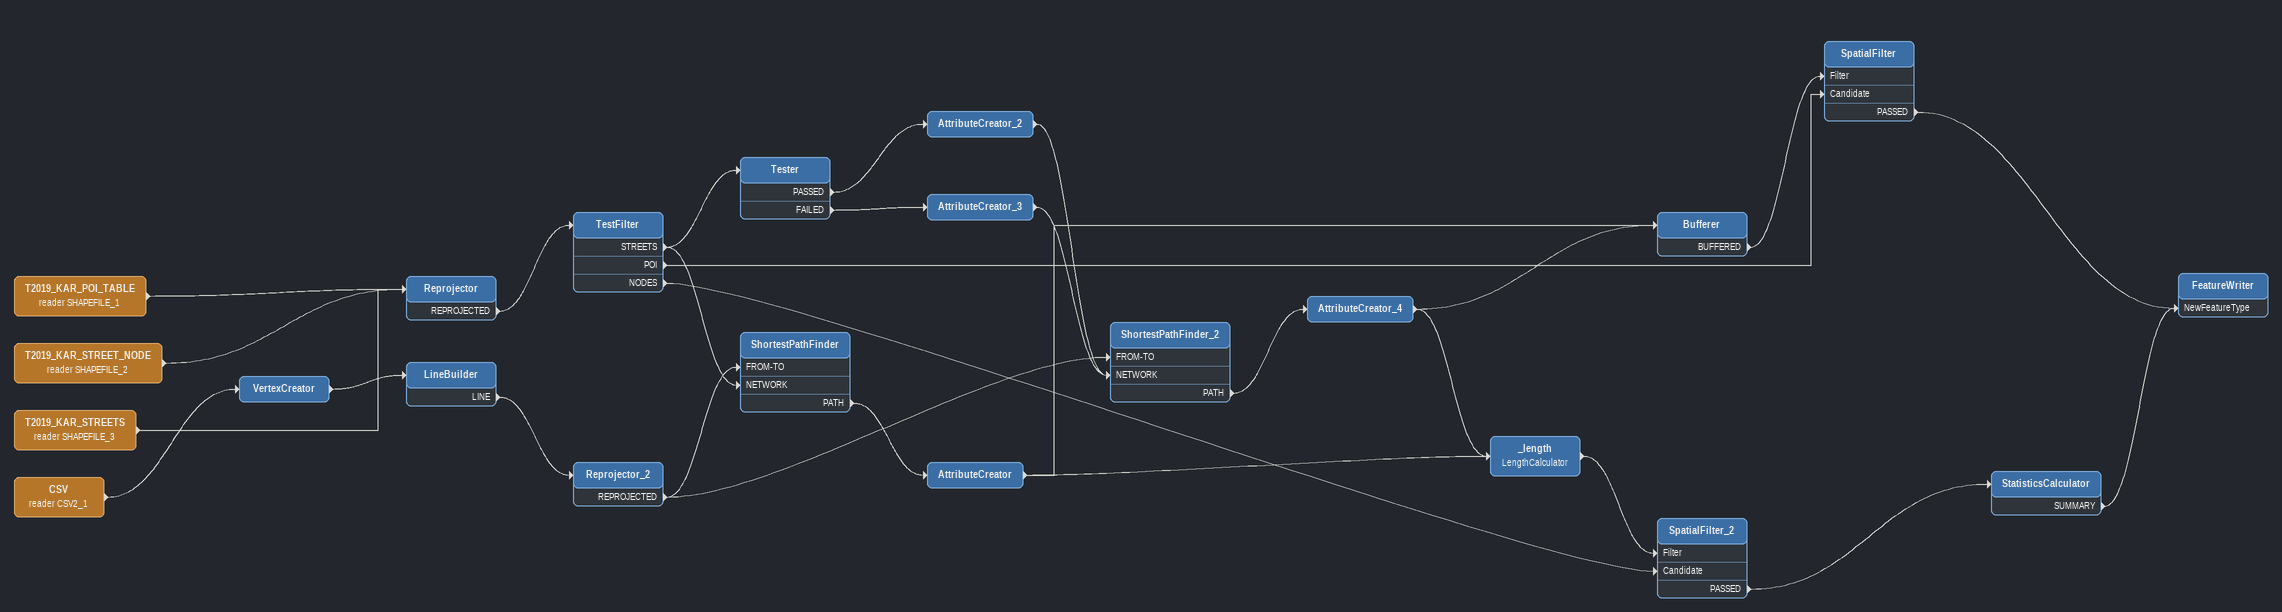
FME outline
T2019_KAR_STREET_NODE (reader SHAPEFILE_2)
    -> Reprojector
T2019_KAR_STREETS (reader SHAPEFILE_3)
    -> Reprojector
CSV (reader CSV2_1)
    -> VertexCreator
VertexCreator
    -> LineBuilder
LineBuilder
    LINE -> Reprojector_2
Reprojector_2
    REPROJECTED -> ShortestPathFinder [FROM-TO]
    REPROJECTED -> ShortestPathFinder_2 [FROM-TO]
T2019_KAR_POI_TABLE (reader SHAPEFILE_1)
    -> Reprojector
Reprojector
    REPROJECTED -> TestFilter
TestFilter
    STREETS -> ShortestPathFinder [NETWORK]
    STREETS -> Tester
    POI -> SpatialFilter [Candidate]
    NODES -> SpatialFilter_2 [Candidate]
Tester
    PASSED -> AttributeCreator_2
    FAILED -> AttributeCreator_3
AttributeCreator_2
    -> ShortestPathFinder_2 [NETWORK]
AttributeCreator_3
    -> ShortestPathFinder_2 [NETWORK]
ShortestPathFinder_2
    PATH -> AttributeCreator_4
AttributeCreator_4
    -> Bufferer
    -> _length
ShortestPathFinder
    PATH -> AttributeCreator
AttributeCreator
    -> Bufferer
    -> _length
Bufferer
    BUFFERED -> SpatialFilter [Filter]
SpatialFilter
    PASSED -> FeatureWriter [NewFeatureType]
_length: LengthCalculator
    -> SpatialFilter_2 [Filter]
SpatialFilter_2
    PASSED -> StatisticsCalculator
StatisticsCalculator
    SUMMARY -> FeatureWriter [NewFeatureType]
FeatureWriter
